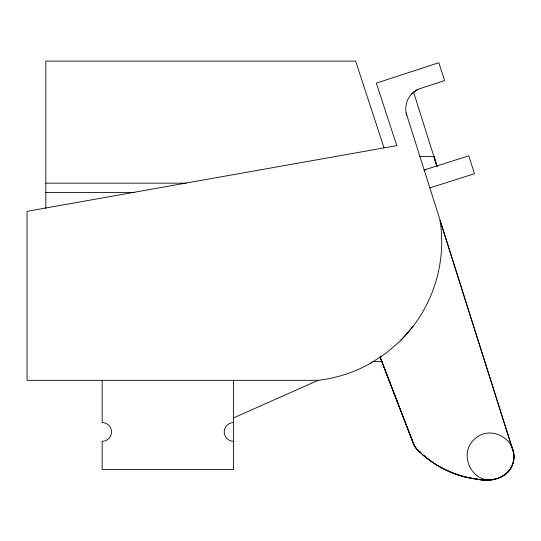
<?xml version="1.0" encoding="UTF-8"?>
<svg xmlns="http://www.w3.org/2000/svg" width="541" height="541" viewBox="0 0 541 541"><rect width="100%" height="100%" fill="white"/><g stroke="black" fill="none" stroke-linecap="round" stroke-linejoin="round"><path stroke-width="0.81" d="M381.243 356.289L380.445 358.122L412.614 441.51C415.806 451.228 425.307 456.76 433.003 462.67C442.328 468.837 452.628 473.497 463.421 476.425C480.422 480.699 506.437 484.919 513.01 463.015C520.009 440.793 490.782 422.9 474.268 439.448C459.214 452.729 469.872 480.219 489.943 479.887M233.597 417.875L318.088 380.323A139.632 139.632 0 0 0 371.025 363.031L371.626 362.037M371.025 363.031L386.612 352.746L400.685 340.472L412.999 326.426M411.694 93.897L417.889 89.319L444.655 80.562L438.819 62.715L376.353 83.152L396.79 145.61L27.05 211.328L27.05 380.323L318.088 380.323M413.574 92.132L436.905 166.073L433.95 156.579L419.802 156.586M429.737 187.923L474.484 173.729L468.81 155.828L424.063 170.023L425.72 170.023M423.833 455.306C438.839 468.804 458.227 477.23 478.278 479.326C497.233 484.033 519.049 471.421 512.794 449.801M422.399 454.541C437.655 467.884 456.902 476.533 477.013 479.083C495.495 484.114 517.947 473.064 513.281 451.356L406.129 112.974M484.716 479.766L493.872 479.637M45.829 183.162L186.057 183.162M45.829 192.549L134.452 192.549M372.945 361.544L382.413 361.544M488.198 479.583L490.477 479.887M420.844 452.601L417.05 449.49L414.196 445.507L380.1 357.04L412.614 441.51A18.779 18.779 0 0 0 421.365 452.912M511.117 445.426L512.347 448.401M383.995 147.774L355.647 61.113L45.829 61.113L45.829 208.407M436.046 163.301L437.108 166.655M400.685 340.472A139.632 139.632 0 0 0 440.137 220.714L513.707 453.02M433.95 156.579L436.912 166.067M233.597 380.323L233.597 469.507L102.154 469.507L102.154 441.341A9.386 9.386 0 0 0 111.547 431.955A9.386 9.386 0 0 0 102.154 422.568L102.154 380.323M440.131 220.721A139.598 139.598 0 0 1 440.367 222.324M406.764 115.476A21.823 21.823 0 0 1 417.889 89.319M412.465 440.922A18.779 18.779 0 0 1 412.161 439.312M233.597 441.341A9.386 9.386 0 0 1 224.204 431.955A9.386 9.386 0 0 1 233.597 422.568"/></g></svg>
